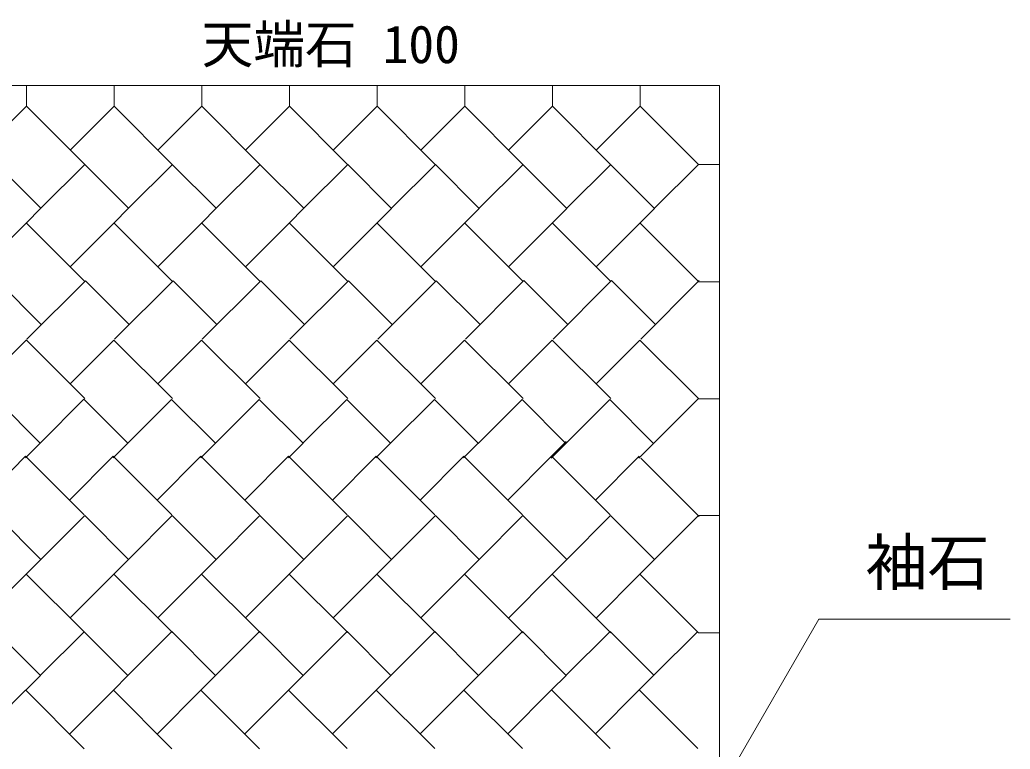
# Model space of a CAD drawing. Units: millimetres, scale not verified. Extents: x 13829 to 52926, y 6915 to 18132.
# Drawn here: x 46985 to 51775, y 11502 to 15029 of the extents above; entities that cross this region are included whole.
import ezdxf
from ezdxf.enums import TextEntityAlignment as Align

# ---------------------------------------------------------------- set-up
doc = ezdxf.new("R2010")
doc.units = ezdxf.units.MM
doc.header["$LTSCALE"] = 100
doc.layers.add('0_2', color=4, linetype='Continuous', lineweight=18)
doc.styles.add('ＭＳ ゴシック-5.0-0.0', font='')
doc.styles.get('ＭＳ ゴシック-5.0-0.0').set_extended_font_data('ＭＳ ゴシック-5.0-0.0')

msp = doc.modelspace()

# ---------------------------------------------------------------- linework, layer by layer
at = {"layer": '0_2'}
for p, q in [((47017.2, 14711.3), (46593.1, 14711.3)), ((47017.2, 14611.3), (47017.2, 14711.4)), ((47441.2, 14711.2), (47017.2, 14711.2)), ((47441.2, 14611.2), (47441.2, 14711.4)), ((47865.2, 14711.2), (47441.2, 14711.2)), ((47865.2, 14611.2), (47865.2, 14711.4)), ((48289.2, 14711.1), (47865.2, 14711.1)), ((48289.2, 14611.1), (48289.2, 14711.4)), ((48713.3, 14711), (48289.2, 14711)), ((48713.3, 14611), (48713.3, 14711.4)), ((49137.3, 14710.9), (48713.3, 14710.9)), ((49137.3, 14610.9), (49137.3, 14711.4)), ((49561.3, 14710.8), (49137.3, 14710.8)), ((49561.3, 14610.8), (49561.3, 14711.4)), ((49985.3, 14710.8), (49561.3, 14710.8)), ((49985.3, 14610.8), (49985.3, 14711.4)), ((50368.3, 14710.7), (49985.3, 14710.7)), ((50368.3, 14711.4), (50368.3, 7792.1)), ((46805, 14399.2), (47017.2, 14611.3)), ((47300.2, 14328.3), (47017.2, 14611.3)), ((47229.1, 14399.1), (47441.2, 14611.2)), ((47724.2, 14328.2), (47441.2, 14611.2)), ((47653.1, 14399), (47865.2, 14611.2)), ((48148.2, 14328.2), (47865.2, 14611.2)), ((48077.1, 14398.9), (48289.2, 14611.1)), ((48572.2, 14328.1), (48289.2, 14611.1)), ((48501.1, 14398.9), (48713.3, 14611)), ((48996.3, 14328), (48713.3, 14611)), ((48925.2, 14398.8), (49137.3, 14610.9)), ((49420.3, 14327.9), (49137.3, 14610.9)), ((49349.2, 14398.7), (49561.3, 14610.8)), ((49844.3, 14327.8), (49561.3, 14610.8)), ((49773.2, 14398.6), (49985.3, 14610.8)), ((50268.3, 14327.8), (49985.3, 14610.8)), ((47087.1, 14117.2), (46874.9, 14329.3)), ((47086.9, 14117.3), (47298.9, 14329.3)), ((47511, 14117.1), (47298.9, 14329.3)), ((47510.9, 14117.3), (47722.9, 14329.2)), ((47935, 14117.1), (47722.8, 14329.3)), ((47934.9, 14117.2), (48146.9, 14329.2)), ((48359, 14117.1), (48146.8, 14329.3)), ((48358.9, 14117.2), (48570.8, 14329.2)), ((48783, 14117), (48570.8, 14329.2)), ((48782.8, 14117.2), (48994.8, 14329.2)), ((49206.9, 14117), (48994.8, 14329.2)), ((49206.8, 14117.2), (49418.8, 14329.1)), ((49630.9, 14117), (49418.7, 14329.2)), ((49630.8, 14117.1), (49842.8, 14329.1)), ((50054.9, 14117), (49842.7, 14329.2)), ((50054.8, 14117.1), (50266.7, 14329.1)), ((50266.7, 14329.1), (50368.3, 14329.1)), ((47016, 14046.1), (47087.1, 14117.2)), ((47440, 14046.1), (47511, 14117.1)), ((47864, 14046.1), (47935, 14117.1)), ((48288, 14046), (48359, 14117.1)), ((48711.9, 14046), (48783, 14117)), ((49135.9, 14046), (49206.9, 14117)), ((49559.9, 14046), (49630.9, 14117)), ((49983.9, 14045.9), (50054.9, 14117)), ((46804.1, 13834.2), (47016, 14046.1)), ((47299, 13763.5), (47016, 14046.5)), ((47228, 13834.1), (47440, 14046.1)), ((47723, 13763.4), (47440, 14046.4)), ((47652, 13834.1), (47864, 14046.1)), ((48147, 13763.4), (47864, 14046.4)), ((48076, 13834.1), (48288, 14046)), ((48570.9, 13763.4), (48287.9, 14046.4)), ((48500, 13834), (48711.9, 14046)), ((48994.9, 13763.4), (48711.9, 14046.4)), ((48923.9, 13834), (49135.9, 14046)), ((49418.9, 13763.3), (49135.9, 14046.3)), ((49347.9, 13834), (49559.9, 14046)), ((49842.9, 13763.3), (49559.9, 14046.3)), ((49771.9, 13834), (49983.9, 14045.9)), ((50266.8, 13763.3), (49983.8, 14046.3)), ((47090.2, 13554.6), (46878.2, 13766.6)), ((47019.3, 13483.7), (47302.3, 13766.7)), ((47514.3, 13554.8), (47302.3, 13766.7)), ((47443.5, 13483.9), (47726.5, 13766.9)), ((47938.4, 13554.9), (47726.5, 13766.9)), ((47867.6, 13484), (48150.6, 13767)), ((48362.6, 13555), (48150.6, 13767)), ((48291.7, 13484.1), (48574.7, 13767.1)), ((48786.7, 13555.2), (48574.7, 13767.1)), ((48715.9, 13484.3), (48998.9, 13767.3)), ((49210.8, 13555.3), (48998.9, 13767.3)), ((49140, 13484.4), (49423, 13767.4)), ((49635, 13555.4), (49423, 13767.4)), ((49564.1, 13484.5), (49847.1, 13767.5)), ((50059.1, 13555.6), (49847.1, 13767.5)), ((49988.3, 13484.7), (50271.3, 13767.7)), ((50267.4, 13761.1), (50368.3, 13761.1)), ((46804, 13268.2), (47016, 13480.2)), ((47299, 13197.5), (47016, 13480.5)), ((47228, 13268.2), (47440, 13480.1)), ((47723, 13197.4), (47440, 13480.4)), ((47652, 13268.1), (47864, 13480.1)), ((48147, 13197.4), (47864, 13480.4)), ((48076, 13268.1), (48287.9, 13480.1)), ((48570.9, 13197.4), (48287.9, 13480.4)), ((48499.9, 13268.1), (48711.9, 13480)), ((48994.9, 13197.4), (48711.9, 13480.4)), ((48923.9, 13268), (49135.9, 13480)), ((49418.9, 13197.3), (49135.9, 13480.3)), ((49347.9, 13268), (49559.9, 13480)), ((49842.9, 13197.3), (49559.9, 13480.3)), ((49771.9, 13268), (49983.8, 13480)), ((50266.8, 13197.3), (49983.8, 13480.3)), ((47083.4, 12981.9), (46871.4, 13193.9)), ((47083.3, 12981.7), (47295.2, 13193.7)), ((47507.2, 12981.7), (47295.2, 13193.7)), ((47507.1, 12981.5), (47719.1, 13193.5)), ((47931.1, 12981.5), (47719.1, 13193.5)), ((47930.9, 12981.3), (48142.9, 13193.3)), ((48354.9, 12981.3), (48142.9, 13193.3)), ((48354.7, 12981.2), (48566.7, 13193.1)), ((48778.7, 12981.1), (48566.7, 13193.1)), ((48778.5, 12981), (48990.5, 13193)), ((49202.5, 12981), (48990.5, 13193)), ((49202.3, 12980.8), (49414.3, 13192.8)), ((49626.3, 12980.8), (49414.3, 13192.8)), ((49626.2, 12980.6), (49838.1, 13192.6)), ((50050.1, 12980.6), (49838.1, 13192.6)), ((50050, 12980.4), (50266.8, 13197.3)), ((50267.4, 13195.4), (50368.3, 13195.4)), ((47012.6, 12911), (47083.4, 12981.9)), ((47436.4, 12910.8), (47507.2, 12981.7)), ((47860.2, 12910.6), (47931.1, 12981.5)), ((48284, 12910.5), (48354.9, 12981.3)), ((48707.8, 12910.3), (48778.7, 12981.1)), ((49131.6, 12910.1), (49202.5, 12981)), ((49555.5, 12909.9), (49626.3, 12980.8)), ((49556.8, 12918.5), (49627.6, 12989.3)), ((49979.3, 12909.7), (50050.1, 12980.6)), ((47013, 12918.7), (46801, 12706.7)), ((47296.1, 12635.5), (47013.1, 12918.5)), ((47436.9, 12918.6), (47224.9, 12706.6)), ((47720.1, 12635.4), (47437.1, 12918.4)), ((47860.9, 12918.6), (47648.9, 12706.6)), ((48144, 12635.4), (47861, 12918.4)), ((48284.9, 12918.6), (48072.9, 12706.6)), ((48568, 12635.4), (48285, 12918.4)), ((48708.9, 12918.6), (48496.9, 12706.6)), ((48992, 12635.4), (48709, 12918.4)), ((49132.8, 12918.5), (48920.8, 12706.5)), ((49416, 12635.3), (49133, 12918.3)), ((49556.8, 12918.5), (49344.8, 12706.5)), ((49839.8, 12635.5), (49556.8, 12918.5)), ((49980.7, 12918.7), (49768.7, 12706.7)), ((50271.4, 12626.4), (49988.4, 12909.4)), ((47086.9, 12419.3), (46874.9, 12631.3)), ((47298.9, 12631.3), (47086.9, 12419.3)), ((47510.9, 12419.3), (47298.9, 12631.3)), ((47722.8, 12631.3), (47510.9, 12419.3)), ((47934.8, 12419.3), (47722.8, 12631.3)), ((48146.8, 12631.3), (47934.8, 12419.3)), ((48358.8, 12419.3), (48146.8, 12631.3)), ((48570.8, 12631.2), (48358.8, 12419.3)), ((48782.8, 12419.2), (48570.8, 12631.2)), ((48994.8, 12631.2), (48782.8, 12419.2)), ((49206.8, 12419.2), (48994.8, 12631.2)), ((49418.7, 12631.2), (49206.8, 12419.2)), ((49630.7, 12419.2), (49418.7, 12631.2)), ((49842.7, 12631.2), (49630.7, 12419.2)), ((50054.7, 12419.2), (49842.7, 12631.2)), ((50266.7, 12631.1), (50054.7, 12419.2)), ((50267.4, 12631.1), (50368.3, 12631.1)), ((47016, 12348.5), (47086.9, 12419.3)), ((47440, 12348.4), (47510.9, 12419.3)), ((47864, 12348.4), (47934.8, 12419.3)), ((48287.9, 12348.4), (48358.8, 12419.3)), ((48711.9, 12348.4), (48782.8, 12419.2)), ((49135.9, 12348.3), (49206.8, 12419.2)), ((49559.9, 12348.3), (49630.7, 12419.2)), ((49983.8, 12348.3), (50054.7, 12419.2)), ((47016, 12348.5), (46804, 12136.5)), ((47299, 12065.5), (47016, 12348.5)), ((47440, 12348.4), (47228, 12136.5)), ((47723, 12065.4), (47440, 12348.4)), ((47864, 12348.4), (47652, 12136.4)), ((48147, 12065.4), (47864, 12348.4)), ((48287.9, 12348.4), (48076, 12136.4)), ((48570.9, 12065.4), (48287.9, 12348.4)), ((48711.9, 12348.4), (48499.9, 12136.4)), ((48994.9, 12065.4), (48711.9, 12348.4)), ((49135.9, 12348.3), (48923.9, 12136.4)), ((49418.9, 12065.3), (49135.9, 12348.3)), ((49559.9, 12348.3), (49347.9, 12136.3)), ((49842.9, 12065.3), (49559.9, 12348.3)), ((49983.8, 12348.3), (49771.9, 12136.3)), ((50266.8, 12065.3), (49983.8, 12348.3)), ((50296.4, 11172), (50849.6, 12130.2)), ((51774.9, 12130.2), (50849.6, 12130.2)), ((47084.4, 11858.1), (47296.4, 12070.1)), ((47508.4, 11858.1), (47296.4, 12070.1)), ((47508.3, 11858.3), (47720.3, 12070.3)), ((47932.3, 11858.3), (47720.3, 12070.3)), ((47932.2, 11858.5), (48144.1, 12070.5)), ((48356.1, 11858.5), (48144.1, 12070.5)), ((48356, 11858.7), (48568, 12070.6)), ((48780, 11858.6), (48568, 12070.6)), ((48779.9, 11858.8), (48991.9, 12070.8)), ((49203.9, 11858.8), (48991.9, 12070.8)), ((49203.8, 11859), (49415.7, 12071)), ((49627.7, 11859), (49415.7, 12071)), ((49627.6, 11859.2), (49839.6, 12071.2)), ((50051.6, 11859.2), (49839.6, 12071.2)), ((50051.5, 11859.4), (50263.5, 12071.4)), ((47084.5, 11857.9), (46872.5, 12069.9)), ((50267.4, 12064), (50368.3, 12064)), ((47013.7, 11787.1), (47084.5, 11857.9)), ((47437.6, 11787.2), (47508.4, 11858.1)), ((47861.4, 11787.4), (47932.3, 11858.3)), ((48285.3, 11787.6), (48356.1, 11858.5)), ((48709.2, 11787.8), (48780, 11858.6)), ((49133, 11788), (49203.9, 11858.8)), ((49556.9, 11788.2), (49627.7, 11859)), ((49980.8, 11788.3), (50051.6, 11859.2)), ((47013.4, 11787.4), (46801.4, 11575.4)), ((47296.7, 11504.1), (47013.7, 11787.1)), ((47437.6, 11787.2), (47225.6, 11575.2)), ((47720.6, 11504.2), (47437.6, 11787.2)), ((47861.4, 11787.4), (47649.4, 11575.4)), ((48144.4, 11504.4), (47861.4, 11787.4)), ((48285.3, 11787.6), (48073.3, 11575.6)), ((48568.3, 11504.6), (48285.3, 11787.6)), ((48709.2, 11787.8), (48497.2, 11575.8)), ((48992.2, 11504.8), (48709.2, 11787.8)), ((49133, 11788), (48921, 11576)), ((49416, 11505), (49133, 11788)), ((49556.9, 11788.2), (49344.9, 11576.2)), ((49839.9, 11505.2), (49556.9, 11788.2)), ((49980.8, 11788.3), (49768.8, 11576.3)), ((50263.8, 11505.3), (49980.8, 11788.3))]:
    msp.add_line(p, q, dxfattribs=at)

# ---------------------------------------------------------------- texts
at = {"layer": '0_2', "color": 7, "style": 'ＭＳ ゴシック-5.0-0.0'}
for s, height, p in [('天端石 100', 183.3, (47864.8, 14764.1)), ('袖石', 219.9, (51074.9, 12230.2))]:
    msp.add_text(s, height=height, dxfattribs=at).set_placement(p, align=Align.BOTTOM_LEFT)

doc.saveas('drawing.dxf')
